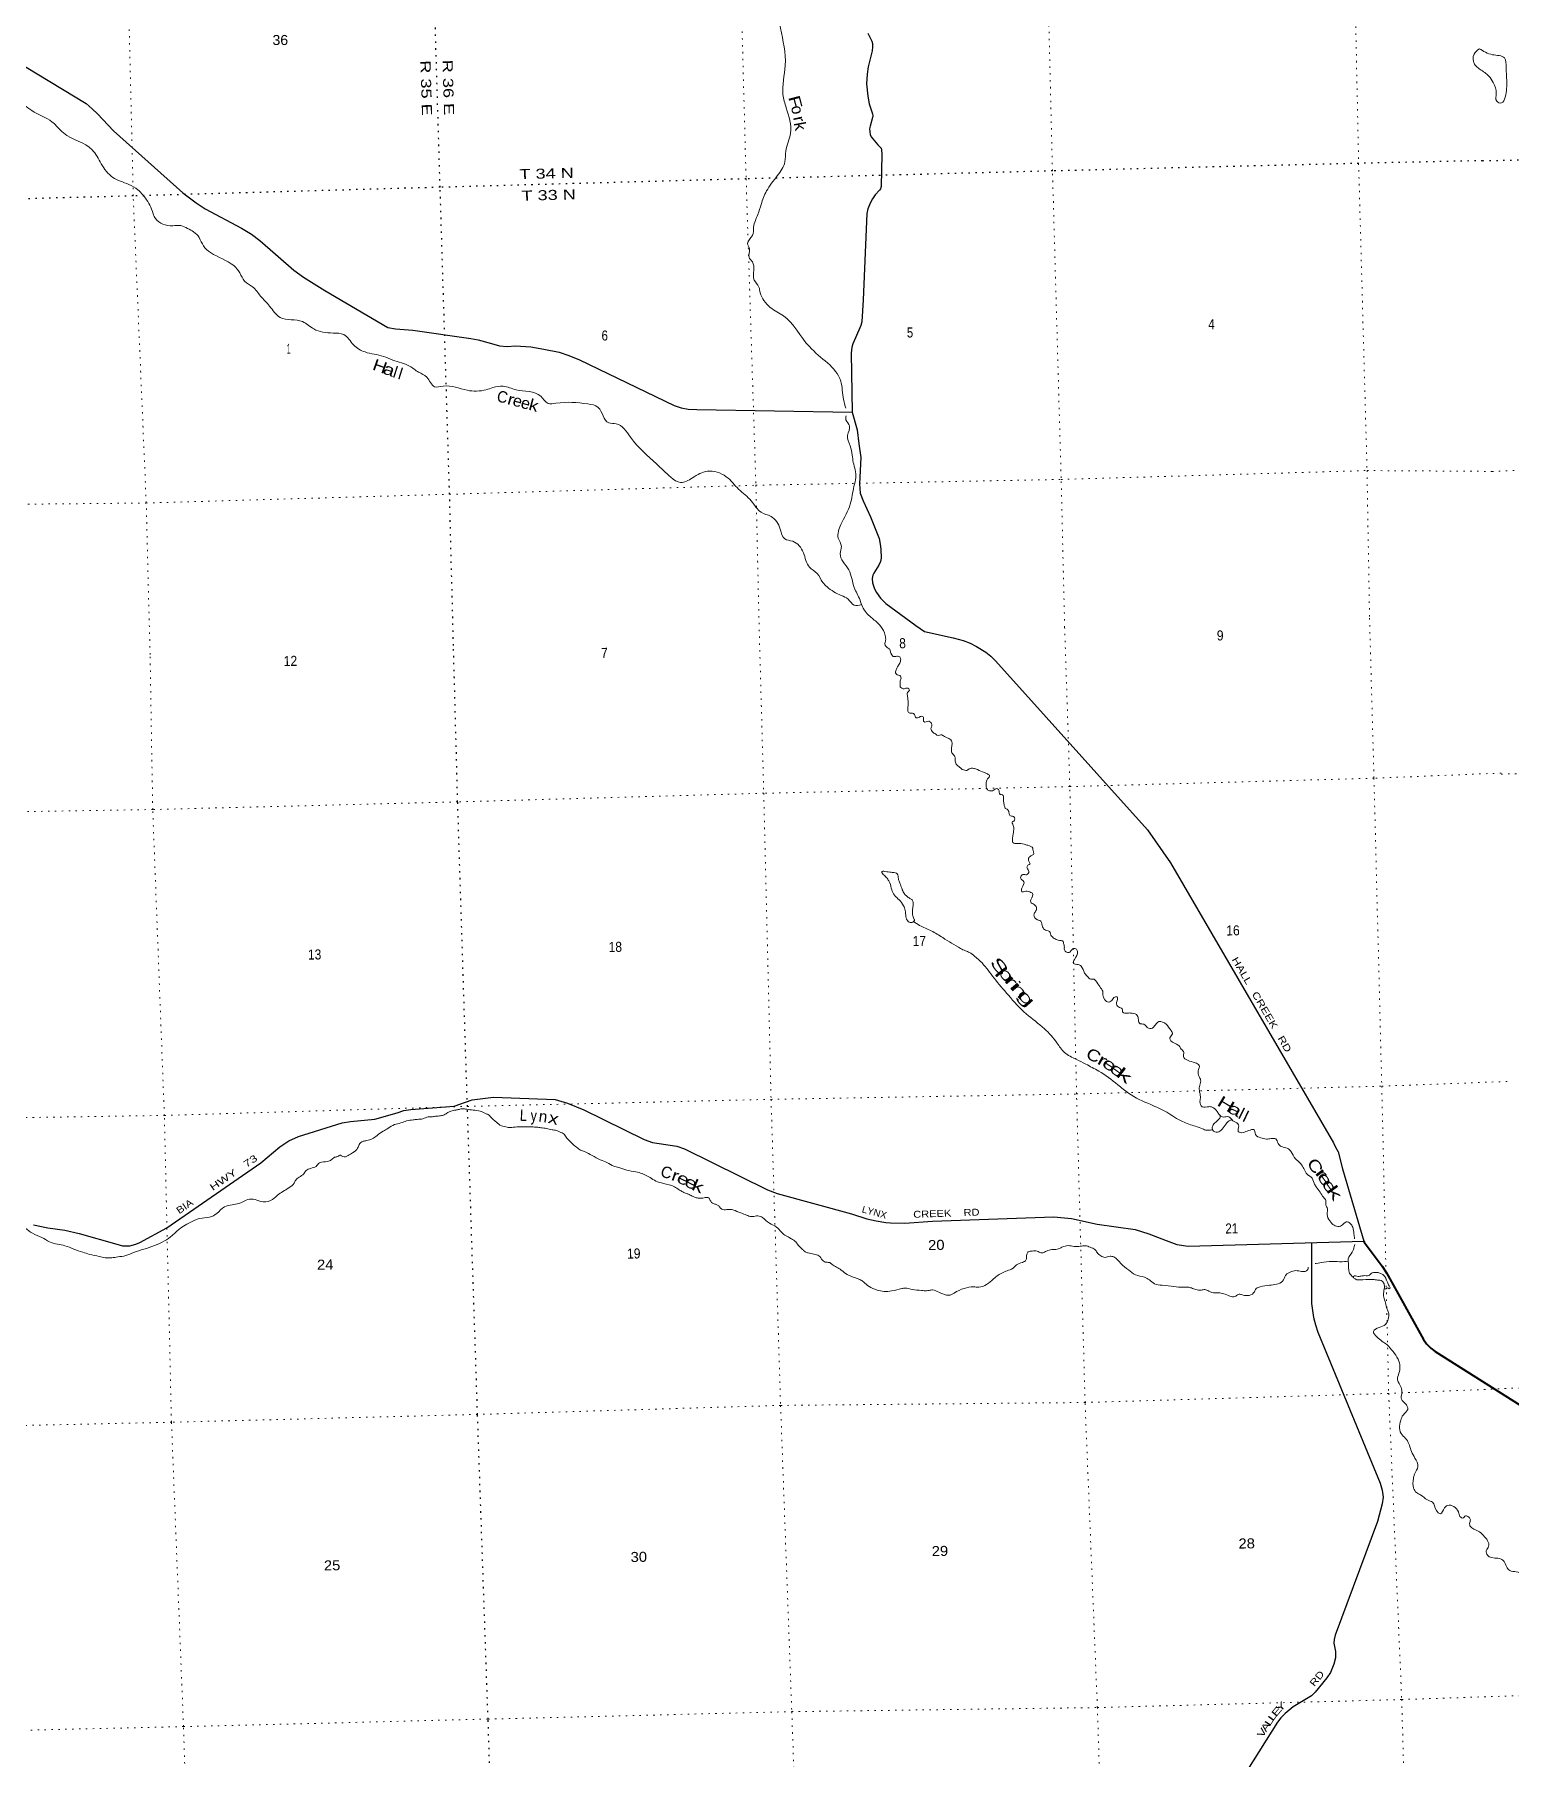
# Model space of a CAD drawing. Header units: feet. Extents: x 489137 to 739700, y 189004 to 379547.
# Drawn here: x 648435 to 674153, y 311700 to 341753 of the extents above; entities that cross this region are included whole.
import ezdxf
from ezdxf.enums import TextEntityAlignment as Align

# ---------------------------------------------------------------- set-up
doc = ezdxf.new("R2010")
doc.units = ezdxf.units.FT
doc.header["$LTSCALE"] = 80
doc.linetypes.add('DOTTED', pattern=[1.5, 0.3, -1.2])
for name, color, linetype, lineweight in [('26', 7, 'Continuous', 40), ('29', 7, 'Continuous', 25), ('39', 7, 'Continuous', 13), ('6', 7, 'DOTTED', 25), ('7', 7, 'DOTTED', 13)]:
    doc.layers.add(name, color=color, linetype=linetype, lineweight=lineweight)
doc.layers.add('30', color=7, linetype='Continuous')
doc.layers.add('41', color=7, linetype='Continuous')

msp = doc.modelspace()

# ---------------------------------------------------------------- linework, layer by layer
at = {"layer": '26'}
msp.add_lwpolyline([(671599.9, 320718.03), (671605.29, 320699.92), (671919.06, 320280.04), (671995.2, 320164.65), (672635.14, 319007.08), (672692, 318926.91), (672762.31, 318851.1), (672842.07, 318795.47), (674323.75, 317857.25)], dxfattribs=at)
at = {"layer": '29'}
for points in [[(662953.26, 341776.77), (663026.74, 341634.8), (663034.25, 341593.31), (663039.05, 341536.28), (663027.93, 341470.17), (662960.48, 341191.1), (662940.6, 341060.12), (662934.31, 340889.81), (662952.9, 340680.42), (662978.56, 340545.52), (663034.94, 340370.51), (663041.09, 340335.62), (663038.09, 340304.67), (662994.75, 340155.61), (662983.66, 340105.75), (662987.77, 340058.54), (662998.02, 340009.28), (663015.52, 339969.31), (663128.58, 339831.67), (663177.1, 339783.62), (663187.74, 339770.18), (663195.94, 339739.39), (663200.71, 339665.92), (663186.71, 339104.17), (663174.46, 339064.57), (663158, 339038.49), (663082.98, 338955.53), (663036.99, 338890.72), (663002.12, 338825.04), (662954.94, 338714.21), (662937.2, 338630.46), (662872.5, 337129.14), (662851.37, 336742.85), (662833.2, 336678.21), (662738.47, 336466.32), (662695.48, 336361.1), (662674.97, 336299.53), (662666.45, 336199.11), (662680.45, 335166.69)], [(647648.03, 341567.5), (649333.39, 340547.56), (649440.42, 340458.75), (649532.83, 340369.69), (649812.37, 340070.76), (651021.53, 338994.09), (651253.57, 338816.81), (651410.91, 338712.42), (652044.21, 338377.83), (652217.57, 338270.87), (652362.15, 338161.26), (652955.96, 337646.93), (653122.22, 337524.55), (653495.4, 337288.43), (654593.67, 336647.55), (654723.99, 336624.83), (655026.56, 336597.52), (656036.67, 336452.42), (656165.11, 336429.77), (656395.34, 336368.14), (656538.21, 336324.54), (656668.4, 336312.86), (656815.82, 336325.57), (657082.72, 336308.75), (657307.3, 336270.24), (657574.98, 336214.34), (657747.27, 336156.88), (657931.74, 336082.24), (659578.88, 335284.6), (659701.09, 335245.5), (659825, 335223.03), (659974.08, 335216.1), (662680.45, 335166.69)], [(662680.45, 335166.69), (662767.17, 334860.66), (662800.7, 334616.56), (662831.85, 334380.41), (662811.18, 333918.27), (662822.65, 333758.63), (662873.15, 333625.17), (663002.91, 333345.34), (663151.41, 332965.7), (663172.36, 332870.95), (663184.23, 332779.97), (663186.72, 332626.71), (663176.46, 332565.13), (663148.9, 332502.41), (663060.57, 332365.02), (663044.36, 332328.32), (663028.78, 332271.64), (663036.5, 332195.03), (663068.77, 332092.05), (663106.81, 332025.17), (663175.43, 331925.8), (663270.67, 331833.54), (663791.41, 331453.36), (663943.97, 331344.45)], [(663943.97, 331344.45), (664440.37, 331233.9), (664613.39, 331188.23), (664740.56, 331143.08), (664847.52, 331086.31), (665011.3, 330982.99), (665097.44, 330913.2), (665181.66, 330832.85), (667830.71, 327887.21), (668228.63, 327315.11), (671069.33, 322434.01), (671105.04, 322356.64), (671150.16, 322274.55), (671224.83, 321977.6), (671599.9, 320718.03)], [(648416.08, 321006.14), (648668.22, 320951.05), (648965.77, 320907.63), (649211.9, 320850.16), (649869.99, 320665.06), (649966.69, 320636.71), (650030.27, 320634.66), (650097.96, 320636.71), (650202.56, 320667.5), (650270.79, 320696.98), (650738.44, 320951.68), (652380.9, 322082.71), (652708.31, 322362.2), (652868.96, 322469.52), (653033.04, 322543.41), (653796.04, 322781.49), (653938.86, 322804.45), (654365.59, 322845.47), (654753.53, 322955.66), (654870.8, 322994.94), (654993.78, 323015.6), (655747.26, 323069.48), (656058.26, 323184.72), (656430.4, 323227.63), (657508.48, 323187.87), (657720.54, 323126.89), (658007.55, 323006.89), (659059.09, 322490.05), (659205.25, 322435.96), (659627.63, 322371.78), (659760.56, 322329.96), (661204.52, 321615.71), (661375.43, 321551.83), (662673.09, 321197.02), (662939.73, 321110.82), (663102.27, 321072.38), (663266.35, 321043.65), (663349.95, 321036.93), (663597.39, 321031.28), (664080.81, 321068.47), (666194.85, 321143.54), (666502.93, 321113.24), (666950.72, 321015.73), (667614.47, 320922.67), (667849.34, 320849.1), (668150.47, 320729.66), (668338.67, 320662.33), (668535.66, 320631.7), (671599.9, 320718.03)], [(670686.52, 320692.3), (670686.62, 319692.6), (670687.65, 319633.76), (670722.5, 319390.74), (670756.35, 319257.49), (670796.31, 319131.07), (671882.39, 316501.08), (671917.62, 316379.84), (671931.62, 316258.9), (671916.09, 316137.41), (671837.97, 315833.39), (671100.17, 313851.27), (671080.43, 313773.42), (671072.82, 313710.83), (671102.23, 313564.54), (671105.04, 313457.35), (671073.62, 313345.29), (671014.79, 313198.74), (670954.83, 313106.32), (670752.26, 312858.04), (670684.57, 312794.41), (670627.82, 312758.18), (670364.7, 312602.41), (670225.42, 312485.85), (670151.3, 312408.55), (670091.39, 312335.15), (669144.22, 310830.25)]]:
    msp.add_lwpolyline(points, dxfattribs=at)
at = {"layer": '39'}
for points in [[(659978.34, 347407.38), (660017.31, 347209.84), (660090.37, 346949.36), (660120.27, 346651.09), (660183.99, 346491.4), (660349.01, 346318.82), (660580.52, 346025.06), (660677.93, 345698.65), (660773.63, 345238.73), (660812.41, 344853.81), (660833.61, 344698.81), (660849.24, 344466.8), (660806.26, 344176.28), (660838.98, 343977.17), (661049.71, 343640.27), (661114.73, 343316.86), (661059.72, 343023.92), (661051.19, 342914.46), (661173.45, 342691.97), (661434.51, 341863.36), (661516.18, 341214.96), (661476.35, 340704.15), (661534.37, 340471.49), (661607.25, 340031.06), (661526.56, 339721.12), (661510.52, 339532.56), (661377.27, 339287.64), (661190.14, 339024.8), (661096.87, 338791.29), (661040.06, 338615.56), (660964.47, 338396.77), (660943.07, 338248.48), (660858.87, 338108.26), (660892.27, 338012.3), (660884.85, 337868.5), (660943.98, 337787.52), (660966.73, 337646.72), (660976.5, 337471.14), (661057.17, 337348.39), (661078.47, 337252.03), (661145.49, 337114.69), (661254.32, 336994.88), (661485.05, 336848.69), (661936.36, 336311.33), (662482.49, 335712.35), (662531.33, 335390.43), (662574.47, 335237.17)], [(662845.48, 331817.58), (662714.81, 331805.49), (662612.57, 331909.34), (662491.41, 331974.16), (662244.42, 332123.87), (662169.23, 332202.31), (662071.31, 332358.86), (661938.63, 332467.79), (661831.57, 332719.08), (661647.49, 332919.35), (661506.91, 332961.3), (661428.82, 333128.61), (661268.2, 333351.88), (661094.32, 333425.1), (660924.47, 333621.79), (660703.92, 333826.95), (660489.01, 334044.42), (660161.03, 334140.95), (659898.54, 334023.27), (659691.3, 333943.77), (659524.95, 334033.41), (659273.24, 334265.86), (658818.13, 334734.35), (658570.45, 334966.93), (658440.8, 334982.95), (658256.49, 335251.96), (658076.96, 335312.86), (657519.7, 335325.14), (657382.58, 335322.72), (657255.48, 335445.98), (656826.07, 335559.45), (656602.13, 335620.94), (656421.32, 335596.89), (656303.47, 335560.72), (655970.91, 335549.95), (655556.92, 335623.48), (655405.96, 335612.53), (655269.35, 335779.96), (655127.32, 335866.35), (654970.52, 335972.47), (654676.67, 336074.16), (654513.06, 336141.65), (654193.8, 336218.25), (653994.08, 336341.18), (653822.75, 336521.64), (653636.27, 336547.95), (653301.02, 336619.99), (653107.22, 336747.16), (652715.4, 336821.41), (652531.45, 337017.64), (652374.42, 337192.5), (652236, 337353.81), (652095.52, 337454.4), (652012.24, 337595.26), (651905.17, 337723.21), (651502.3, 337950.77), (651379.44, 338068.1), (651304.15, 338211.24), (651208.01, 338313.26), (651101.23, 338370.46), (650982.56, 338421.21), (650843.42, 338418.72), (650542.73, 338544.45), (650474.79, 338710.07), (650321.44, 338957.83), (650235.84, 339046.05), (650077.42, 339139.99), (649799.03, 339262.39), (649597.64, 339498.5), (649440.4, 339742.1), (648938.48, 340037.21), (648744.65, 340227.05), (648387.11, 340425.75), (648132.29, 340629.79), (647636.32, 340989.8), (647511.31, 341111.11), (647386.18, 341359.79), (647186.54, 341604.04), (646653.48, 341740.44), (646290.21, 341928.84), (646091.1, 341847.58), (645898.08, 341827.17), (645784.14, 341732.5), (645704.84, 341689.49), (645671.32, 341789.5), (645604.52, 341858.1), (645416.25, 341815.61), (645161.85, 341944.86), (644881.67, 341998.46), (644620.82, 342016.3), (643793.98, 342375.69)], [(673611.84, 341505.25), (673518.58, 341411.66), (673526.26, 341238.02), (673587.01, 341169.23), (673621.85, 341142.33)], [(673611.84, 341505.25), (673840.23, 341400.97), (674045.72, 341344.8), (674077.27, 341178.07), (674086.58, 340950), (674059.54, 340660.17), (673996.22, 340559.14), (673914.59, 340588.9), (673904.16, 340725.99), (673851.76, 340914.3), (673777.56, 341027.15), (673621.85, 341142.33)], [(662574.66, 335107.18), (662573.63, 335035.64), (662636.46, 334929.26), (662602.63, 334764.85), (662648.44, 334583.44), (662681.99, 334420.75), (662702.26, 334294.03), (662747.61, 334029.85), (662713.78, 333875.11), (662649.32, 333566.46), (662485.37, 333211.36), (662440.67, 332973.35), (662493.78, 332829.5), (662473.68, 332703.49), (662622.1, 332421.19), (662718.98, 332110.93), (662818.87, 331893.78), (662863.06, 331775.92), (663010.27, 331592.65), (663155.7, 331463.92), (663247.83, 331323.69)], [(663247.83, 331323.69), (663257.55, 331278.39), (663263.55, 331187.63), (663252.73, 331128.82), (663273.89, 331082.81), (663308.77, 331055.28), (663337.43, 331035.69), (663350.58, 330987.5), (663365.52, 330949.44), (663373.8, 330939.52), (663396.63, 330909.71), (663416.84, 330908.12), (663473.15, 330915.38), (663511.75, 330902.07), (663527.05, 330847.86), (663517.8, 330809.28), (663480.86, 330745.88), (663453.82, 330690.76), (663439.05, 330627.83), (663466.04, 330592.05), (663510.7, 330578.87), (663531.47, 330551.03), (663520.82, 330484.15), (663518.05, 330425.51), (663520.99, 330383.16), (663545.75, 330357.43), (663572.22, 330345.87), (663604.29, 330354.64), (663632.47, 330357.26), (663668.98, 330347.94), (663679.54, 330325.95), (663667.83, 330307.52), (663648.2, 330282.86), (663647.81, 330208.12), (663655.43, 330135.57), (663653.76, 330026.46), (663650.96, 329969.84), (663674.05, 329927.92), (663730.62, 329923.07), (663765.42, 329899.57), (663798.9, 329843.73), (663841.14, 329848.67), (663893.16, 329867.96), (663921.64, 329856.45), (663924.97, 329795.93), (663931.46, 329775.87), (663971.9, 329770.67), (664015.99, 329783.74), (664057, 329752.29), (664070.28, 329698.04), (664056.78, 329669.48), (664074.35, 329603.19), (664137.94, 329554.06), (664178.74, 329532.71), (664226.9, 329543.84), (664263.4, 329534.52), (664312.52, 329501.23), (664365.42, 329480.14), (664421.16, 329420.74), (664416.82, 329341.87), (664410.11, 329279.11), (664427.59, 329216.87), (664473.12, 329163.31), (664476.41, 329104.8), (664496.13, 329032.51), (664559.84, 328977.31), (664598.93, 328941.79), (664645.65, 328926.63), (664705.9, 328938.02), (664719.66, 328954.47), (664753.8, 328961.26), (664800.21, 328960.23), (664863.18, 328939.36), (664985.35, 328885.41), (665040.3, 328862.35), (665077.29, 328830.82), (665042.19, 328775.54), (665015.72, 328694.17), (665019.05, 328633.65), (665048.4, 328581.76), (665109.23, 328566.9), (665145.25, 328579.79), (665199.11, 328607.2), (665231.71, 328591.74), (665244.81, 328545.56), (665259.76, 328507.5), (665302.31, 328498.31), (665321.72, 328440.15), (665320.93, 328383.58), (665332.58, 328311.11), (665347.75, 328262.96)], [(665347.75, 328262.96), (665380.3, 328249.52), (665413.78, 328193.68), (665429.08, 328139.47), (665492.05, 328118.59), (665517.07, 328080.75), (665497.79, 328039.94), (665473.73, 328033.37), (665487.27, 327967), (665496.99, 327890.45), (665483.01, 327791.18), (665474.73, 327708.19), (665483.67, 327667.98), (665554.61, 327651.32), (665679.94, 327637.84), (665742.87, 327618.99), (665828.67, 327568.3), (665835.69, 327524.02), (665844.93, 327469.68), (665805.23, 327440.55), (665765.57, 327409.4), (665763.24, 327330.58), (665784.19, 327294.67), (665744.35, 327271.6), (665729.19, 327226.84), (665760.87, 327160.86), (665721.74, 327105.48), (665657.1, 327110.16), (665617.97, 327054.79), (665647.2, 327008.96), (665671.91, 326985.25), (665640.05, 326873.47), (665637.38, 326810.8), (665709.81, 326818.41), (665796.97, 326798.05), (665821.47, 326784.43), (665797.72, 326670.81), (665792.54, 326630.31), (665856.04, 326585.21), (665895.83, 326517.38), (665868.97, 326454.19), (665847.76, 326409.3), (665910.16, 326321.76), (665950.73, 326310.51), (665995.04, 326220.56), (666030.88, 326148.61), (666118.26, 326118.16), (666137.37, 326074.13), (666185.17, 326008.5), (666252.57, 325969.54), (666295.12, 325960.35), (666347.75, 325951.38), (666369.18, 325893.26), (666377.99, 325859.11), (666381.32, 325798.58), (666420.54, 325757), (666472.99, 325756.11), (666514.32, 325803.45), (666578.56, 325816.94), (666605.82, 325769.04), (666556.38, 325630.64), (666535.7, 325561.52), (666618.87, 325539.06), (666671.89, 325511.91), (666732.98, 325392.03), (666793.06, 325318.57), (666858.35, 325283.61), (666884.47, 325288.21), (666925.44, 325258.79), (666996.26, 325155.27), (667048.4, 325075.59), (667051.77, 325013.04), (667149.32, 324885.86), (667191.34, 324900.89), (667242.4, 324964.6), (667298.58, 324977.92), (667290.69, 324876.76), (667320.53, 324802.66), (667387.84, 324767.74), (667392.96, 324717.36), (667498.31, 324695.37), (667562.91, 324692.71), (667650.5, 324652.17), (667670.31, 324575.83), (667697.96, 324509.77), (667762.69, 324501.05), (667824.39, 324445.82), (667913.43, 324431.56), (667964.57, 324491.23), (668027.94, 324545.1), (668155.9, 324503.4)], [(663748.9, 326289.69), (663724.35, 326274.17), (663660.12, 326291.83), (663617.97, 326375.77), (663607.54, 326484.62), (663575.51, 326566.75), (663500.7, 326668.16), (663418.28, 326749.22), (663371.87, 326843.16), (663339.01, 326963.65), (663311.71, 327013.56), (663264.03, 327073.14), (663210.44, 327126.53), (663197.64, 327158.57), (663249.97, 327163.73), (663363.25, 327147.98), (663432, 327139.35), (663468.72, 327119.93), (663488.71, 327035.52), (663506.1, 326977.32), (663538.18, 326893.17), (663555.35, 326845.06), (663591.16, 326775.13), (663636.47, 326731.66), (663685.68, 326694.34), (663728.62, 326666.98), (663743.74, 326620.84), (663742.95, 326564.27), (663734.53, 326487.33), (663735.58, 326438.88), (663736.68, 326388.4), (663749.52, 326354.34), (663764.24, 326326.38), (663768.4, 326320.41), (663764.77, 326302.15), (663748.9, 326289.69)], [(663748.9, 326289.69), (663857.23, 326223.33), (664058.94, 326128.67), (664261.17, 326009.78), (664571.82, 325820.49), (664655.39, 325779.86), (664728.62, 325751.13), (664814.68, 325688.33), (664944.35, 325567.89), (665153.72, 325305.74), (665404.25, 325006.1), (665713.8, 324681.46), (666032.03, 324421.64), (666249.11, 324175.81), (666383.86, 324007), (666584.04, 323890.09), (666751.26, 323804.79), (666979.79, 323682.42), (667311.65, 323445.11), (667496.35, 323297.57), (667883.82, 323099.83), (668165.07, 322964.45), (668436.8, 322802.61), (668664.46, 322720.62), (668788.43, 322676.81), (668857.53, 322652.03), (668911.96, 322653.19), (668944.13, 322657.92), (668960.31, 322664.81)], [(668155.9, 324503.4), (668239.03, 324390.04), (668262.47, 324331.97), (668217.64, 324260.31), (668236.92, 324208.21), (668363.52, 324136.18), (668417.46, 324066.64), (668459.05, 324008.95), (668452.47, 323940.13), (668526.57, 323871.02), (668658.61, 323827.39), (668728.15, 323782.42), (668712.11, 323685.12), (668726.35, 323586.45), (668753.78, 323530.48), (668737.7, 323435.2), (668731.56, 323346.2), (668750.14, 323233.48), (668741.77, 323154.53), (668782.13, 323060.45), (668897.03, 323062.91), (668953.64, 323056.04), (669040.06, 322977.09), (669083.62, 322921.47), (669132.83, 322884.14), (669221.44, 322890.08), (669262.06, 322876.81), (669315.78, 322817.36), (669401.67, 322762.64), (669418.63, 322724.62), (669410.61, 322629.52), (669443.26, 322612.04), (669539.71, 322628.24), (669641.81, 322662.74), (669676, 322667.51), (669712.23, 322577.39), (669800.18, 322520.69), (669899.48, 322498.58), (669984.02, 322506.44), (670064.82, 322500.09), (670104.87, 322420.15), (670166.53, 322366.93), (670261.93, 322338.68), (670331.83, 322277.55), (670407.06, 322155.95), (670483.23, 322084.86), (670587.69, 321917.43), (670620.87, 321875.72), (670676.12, 321838.52), (670730.9, 321730.62), (670766.61, 321664.73), (670835.15, 321573.28), (670895.58, 321483.67), (670935.06, 321429.98), (670939.22, 321331.1), (670957.97, 321303.22), (670958.54, 321184.06), (671003.33, 321071.9), (671079.62, 320994.76), (671168.75, 320976.46), (671244.43, 321020.5), (671288.08, 321053.75), (671367.4, 321023.13), (671402.93, 320965.31), (671425.72, 320844.61), (671436.72, 320761.96)], [(653340.36, 322017.3), (653403.47, 322083.29), (653542.12, 322106.45), (653606.06, 322134.08), (653663.51, 322181.76), (653719.69, 322195.08), (653767.59, 322218.32), (653806.41, 322194.92), (653850.89, 322189.81), (653900.85, 322211.07), (653976.49, 322257.13), (654065.45, 322339.83), (654090.3, 322402.97), (654159.67, 322458.99), (654227.94, 322472.57), (654318.08, 322500.76), (654405.51, 322561.2), (654508.76, 322636.13), (654596.4, 322686.48), (654705.96, 322749.42), (654820.25, 322780.14), (654918.32, 322814.55), (655034.89, 322833.2), (655101.28, 322840.68), (655199.83, 322852.89), (655291.95, 322883.14), (655354.39, 322886.49), (655422.76, 322896.03), (655511.32, 322903.99), (655575.43, 322923.54), (655635.16, 322959.15), (655689.06, 322984.54), (655773.33, 323004.52), (655831.57, 323015.87), (655889.81, 323027.21), (655966.68, 323016.73), (656075.88, 323002.91), (656199.28, 322985.35), (656290.91, 322944.89), (656341.79, 322923.76), (656407.74, 322858.51), (656463.26, 322809.2), (656545.38, 322742.28), (656646.92, 322710.12), (656689.47, 322700.93), (656774.09, 322704.76), (656907, 322713.66), (657007.92, 322709.76), (657102.71, 322709.76), (657185.49, 322705.47), (657256.26, 322696.89), (657357.4, 322682.89), (657452.67, 322660.69), (657531.59, 322648.24), (657584.57, 322623.11), (657664.11, 322582.39), (657707.88, 322516.67), (657759.42, 322465.26), (657804.73, 322421.79), (657876.73, 322356.67), (657948.37, 322307.71), (658019.58, 322278.93), (658152.1, 322213.09), (658292.9, 322137.32), (658417.04, 322085.44), (658527.25, 322025.18), (658618.49, 322002.89), (658754.6, 321957.32), (658910.52, 321928.34), (659024.15, 321896.43), (659162.8, 321826.68), (659260.91, 321766.16), (659392.86, 321726.56), (659583.75, 321666.01), (659669.59, 321613.31), (659732.92, 321576.28), (659793.96, 321551.33), (659842.82, 321530.16), (659910.09, 321497.26), (659964.99, 321476.21), (660035.81, 321465.61), (660082.09, 321470.64), (660122.27, 321477.55), (660172.67, 321478.63), (660203.65, 321444.96), (660233.05, 321391.05), (660263.64, 321375.54), (660310.44, 321356.34), (660357.33, 321333.11), (660390.5, 321291.4), (660477.79, 321264.99)], [(669095.14, 322909.56), (669094.57, 322881.31), (669051.41, 322825.85), (668984.23, 322761.79), (668955.21, 322704.62), (668978.83, 322638.46), (669069.85, 322626.27), (669131.38, 322672.02), (669197.9, 322766.36), (669249.31, 322813.92), (669301.15, 322833.51)], [(643524.03, 322410.89), (643534.05, 322408.97), (643576.9, 322408.47), (643642.02, 322381.58), (643713.14, 322356.85), (643792.11, 322342.38), (643873.04, 322329.97), (643953.85, 322323.61), (644020.81, 322304.85), (644112.7, 322252.28), (644153.46, 322232.95), (644194.21, 322213.62), (644230.54, 322212.38), (644278.66, 322225.52), (644321.21, 322216.34), (644360.3, 322180.81), (644393.47, 322139.1), (644438.47, 322109.77), (644479.27, 322088.42), (644540.14, 322071.54), (644614.86, 322067.08), (644746.19, 322055.75), (644873.89, 322026.16), (645040.1, 321987.3), (645184.71, 321921.71), (645319.73, 321833.71), (645453.03, 321731.52), (645582.39, 321625.21), (645735.81, 321525.48), (645843.87, 321471.23), (645967.75, 321431.47), (646095.89, 321381.69), (646233.58, 321356.35), (646383.71, 321315.13), (646529.77, 321275.83), (646671.62, 321244.53), (646819.3, 321223.44), (646900.5, 321198.92), (646942.79, 321201.85), (647006.37, 321245.62), (647098.53, 321273.85), (647205.33, 321278.15), (647308.18, 321278.33), (647425.62, 321256.61), (647539.12, 321230.75), (647634.47, 321204.51), (647756.03, 321178.83), (647890.3, 321125.15), (648022.86, 321057.29), (648173.34, 320999.91), (648277.42, 320943.56), (648398.32, 320855.25), (648563.22, 320784.04), (648693.94, 320708.06), (648834.04, 320664.59), (648965.68, 320639.13), (649118.22, 320579.77), (649274.67, 320526.56), (649390.44, 320488.64), (649562.66, 320451.92), (649665.99, 320429.89), (649780.98, 320428.31), (649885.5, 320444.69), (650028.18, 320467.94), (650166.13, 320523.4), (650338.4, 320577.58), (650526.53, 320644.22), (650698.27, 320722.63), (650835.35, 320818.47), (650971.85, 320940.56), (651091.27, 321013.81), (651226.9, 321083.37), (651310.95, 321113.44), (651485.89, 321137.38), (651611.53, 321202.69), (651744.18, 321316.62), (651880.55, 321351.85), (651996.99, 321376.56), (652029.02, 321387.34), (652122.76, 321435.8), (652243.44, 321450.5), (652379.47, 321408.97), (652546.47, 321426.68), (652669.53, 321518.19), (652864.41, 321645.57), (652957.4, 321728.35), (652986.45, 321783.51), (653045.83, 321835.28), (653127.25, 321893.57), (653168.36, 321951.01), (653246.23, 321987.01), (653340.36, 322017.3)], [(660477.79, 321264.99), (660558.34, 321270.75), (660641.47, 321250.31), (660771.66, 321198.56), (660863.16, 321164.15), (660948.26, 321145.77), (661038.71, 321159.83), (661118.03, 321129.2), (661239.11, 321032.82), (661365.62, 320964.83), (661450.19, 320877.76), (661507.82, 320824.46), (661556.77, 320799.24), (661605.85, 320767.98), (661681.48, 320721.12), (661741.51, 320649.68), (661797.21, 320592.3), (661836.3, 320556.78), (661865.09, 320531.13), (661915.88, 320514.04), (662013.16, 320491.88), (662100.46, 320465.47), (662164.7, 320386.05), (662232.01, 320351.13), (662290.64, 320344.3), (662331.66, 320312.86), (662409.26, 320268.06), (662491.08, 320215.28), (662595.59, 320138.73), (662677.06, 320102.1), (662776.66, 320065.85), (662850.02, 320031.06), (662876.71, 320009.41), (662977.28, 319928.75), (663115.75, 319867.07), (663237.31, 319841.39), (663370.18, 319852.31), (663544.77, 319892.4), (663605.07, 319901.77), (663730.66, 319876.18), (663892.36, 319859.44), (663979.22, 319853.21), (664023.43, 319860.22), (664083.73, 319869.59), (664189.52, 319827.41), (664289.13, 319791.16), (664366.12, 319774.63), (664458.02, 319814.97), (664633.74, 319895.49), (664794.53, 319921.14), (664887.38, 319917.07), (665023.54, 319962.4), (665146.42, 320061.98), (665311.37, 320174.58), (665407.38, 320210.97), (665507.03, 320265.62), (665542.49, 320304.75), (665652.44, 320349.52), (665710.11, 320387.11), (665723.96, 320492.44), (665751.35, 320531.4), (665819.62, 320544.98), (665904.33, 320544.77), (665971.55, 320513.89), (666033.74, 320529.36), (666067.7, 320544.23), (666161.83, 320574.52), (666256.53, 320578.56), (666336.46, 320612.59), (666446.76, 320641.2), (666547.9, 320627.21), (666656.75, 320629.54), (666747.29, 320639.55), (666828.53, 320613.01), (666912.06, 320574.4), (666951.58, 320518.69), (667013.33, 320461.43), (667088.48, 320436.78), (667174.81, 320454.78), (667239.58, 320444.05), (667361.01, 320331.51), (667496.59, 320217.26), (667619.47, 320131.01), (667773.63, 320089.87), (667861.36, 320043.27), (667947.51, 319976.43), (668085.2, 319951.1), (668289.41, 319927.18), (668442.96, 319914.31), (668533.67, 319916.25), (668592.44, 319903.36)], [(671437.85, 320663.41), (671430.45, 320626.56), (671394.29, 320526.81), (671326.28, 320408.21), (671327.72, 320341.58), (671331.84, 320244.71), (671349.85, 320158.24), (671405.68, 320094.8), (671444.76, 320059.28), (671580.17, 320046.02), (671777.77, 320048.22), (671854.63, 320037.74), (671901.12, 320032.68), (671933.99, 320005.1), (671955.55, 319940.93), (671943.8, 319831.6), (671945.69, 319744.79), (671976.1, 319644.44), (672002.65, 319535.94), (672028.2, 319473.87), (672022.58, 319360.63), (671972.23, 319264.62), (671864.38, 319215.86), (671765.13, 319143.04), (671823.63, 319049.36), (671999.96, 318915.78)], [(670748.14, 320327.1), (670767.33, 320329.6), (670897.87, 320354.61), (671087.23, 320364.72), (671262.73, 320362.41), (671319.09, 320367.65), (671326.73, 320367.52)], [(668592.44, 319903.36), (668671.71, 319874.76), (668762.64, 319866.61), (668829.03, 319874.08), (668894.15, 319847.2), (668949.1, 319824.13), (669064.13, 319820.53), (669155.28, 319802.28), (669265.06, 319762.21), (669351.96, 319753.97), (669409.67, 319789.54), (669468.22, 319786.76), (669571.46, 319768.76), (669677.29, 319817.48), (669724.09, 319891.2), (669791.93, 319924.97), (669954.73, 319950.67), (670077.34, 319969.45), (670181.12, 320020.14), (670233.4, 320120.24), (670362.85, 320195.72), (670413.07, 320204.87), (670512.19, 320190.83), (670572.67, 320192.13), (670620.39, 320223.44), (670628.55, 320263.32)], [(671409.35, 320090.46), (671419.57, 320105.2), (671496.21, 320104.82), (671566.59, 320114.4), (671616.94, 320117.5), (671697.4, 320127.3), (671725.01, 320156.17), (671763, 320171.12), (671835.57, 320172.67), (671886.32, 320157.59), (671918.88, 320144.15), (671962.08, 320104.68), (671993.72, 320040.72), (672015.02, 319988.66), (672029.87, 319954.64), (672044.51, 319930.71), (672055.2, 319902.66), (672049.41, 319890.42), (672012.82, 319903.77), (671986.92, 319889.08), (671950.24, 319889.48)], [(671999.96, 318915.78), (672193.08, 318659.34), (672226.16, 318528.76), (672208.37, 318419.3), (672184.66, 318303.66), (672248.11, 318167.67), (672260.42, 318064.92), (672252.57, 317961.73), (672318.66, 317890.43), (672361.25, 317786.31), (672280.7, 317687.63), (672242.27, 317599.96), (672217.07, 317460.04), (672264, 317341.87), (672342.44, 317258.72), (672427.58, 317052.49), (672488.58, 316936.64), (672540.11, 316792.31), (672478.53, 316655.66), (672460, 316580.53), (672463.63, 316412.96), (672515.73, 316335.3), (672589.26, 316292.43), (672706.05, 316208.07), (672795.66, 316167.57), (672861.26, 316025.56), (672931.07, 315968.48), (673001.49, 316068.96), (673085.15, 316117.2), (673253.64, 315973.35), (673270.9, 315921.21), (673334.01, 315894.28), (673357.5, 315927.1), (673424.5, 315906.31), (673453.73, 315860.48), (673438.92, 315799.57), (673454.16, 315747.38), (673589.05, 315665.42), (673681.46, 315588.62), (673770.24, 315400.65), (673731.63, 315321.05), (673749.42, 315244.68), (673932.12, 315190.01), (674021.51, 315159.6), (674095, 315025.84), (674162.83, 314966.69), (674284.22, 314949.09), (674343.86, 314895.83), (674359.81, 314811.33), (674396.01, 314723.23), (674409.33, 314666.96), (674421.55, 314628.88)]]:
    msp.add_spline(points, degree=3, dxfattribs=at)
at = {"layer": '6'}
for points in [[(655734.94, 331101.14), (655666.81, 333738.6), (655502.41, 339089.26), (655343.03, 344409.76), (655221.81, 349735.54), (655053.18, 355092.13), (654897.9, 360410.74), (654741.29, 365769.74), (654739.85, 365811.68)], [(673666.99, 339553.15), (676836.72, 339616.87), (682166.56, 339771.51), (686746.48, 339905.79)], [(673666.99, 339553.15), (671506.6, 339506.57), (666172.32, 339374.22), (660834.21, 339235.68), (655502.41, 339089.26), (650154.62, 338938.28), (644816.57, 338797.72), (643051.8, 338740.46)], [(656514.22, 307065.32), (656338.31, 312387.99), (656154.6, 317698.37), (655977.68, 323067.47), (655808.12, 328376.13), (655734.94, 331101.14)]]:
    msp.add_lwpolyline(points, dxfattribs=at)
at = {"layer": '7'}
for points in [[(659895.07, 370570.85), (660086.94, 365924.7), (660226, 360546.93), (660414.42, 355263.76), (660557.51, 349886.13), (660690.63, 344566.8), (660834.21, 339235.68), (661004.33, 333895.31), (661065.79, 331258.78)], [(666384.6, 331417.36), (666322.62, 334023.1), (666172.32, 339374.22), (666044.56, 344653.28), (665897.64, 350024.73), (665760.8, 355396.5), (665571.97, 360691.79), (665469.79, 366052.55), (665282.72, 370737.28)], [(650448.33, 330946.06), (650381.63, 333585.6), (650154.62, 338938.28), (650026.49, 344290.12), (649917.17, 349622.34), (649741.6, 354944.34), (649579.94, 360272.85), (649399.15, 365631.07), (649251.12, 370232.14)], [(671412.16, 344050.29), (671506.6, 339506.57), (671653, 334151.28), (671697.23, 331577.02)], [(673830.95, 334136.83), (676965.08, 334256.92), (682310.89, 334388.08), (687585.24, 334545.33), (688704.45, 334571.48)], [(643204.11, 333469.31), (645080.99, 333535.22), (650381.63, 333585.6), (655666.81, 333738.6), (661004.33, 333895.31), (666321.46, 333996.78), (671653, 334151.28), (673830.95, 334136.83)], [(671697.23, 331577.02), (671773.8, 328788.16), (671910.36, 323420.22), (672030.53, 318064.04), (672257.15, 312728.32), (672408.34, 307429.36)], [(661065.79, 331258.78), (661141.16, 328526.5), (661268.95, 323190.69), (661435.05, 317855.7), (661629.46, 312517.27), (661821.67, 307186.87)], [(667129.38, 307296.3), (666954.12, 312588.69), (666740, 317906.5), (666591.12, 323284.28), (666474.94, 328642.56), (666384.6, 331417.36)], [(651200.95, 306933.55), (651031.08, 312256.34), (650821.25, 317562.12), (650697.22, 322910.14), (650494.88, 328242.34), (650448.33, 330946.06)], [(673990.69, 328859.85), (677131.29, 328952.55), (682446.17, 329042.31), (687768.34, 329158.55), (689872.15, 329233.8)], [(673990.14, 328877.96), (671773.8, 328788.16), (666474.94, 328642.56), (661141.16, 328526.5), (655808.12, 328376.13), (650494.88, 328242.34), (645210.84, 328157.65), (643360.59, 328053.73)], [(643514.32, 322733.45), (645403.01, 322829.27), (650697.22, 322910.14), (655977.68, 323067.47), (661268.95, 323190.69), (666591.12, 323284.28), (671910.36, 323420.22), (674152.8, 323504.58)], [(674314.6, 318159.43), (672030.53, 318064.04), (666740, 317906.5), (661435.05, 317855.7), (656154.6, 317698.37), (650821.25, 317562.12), (645551.97, 317447.45), (643668.39, 317400.99)], [(643821.91, 312087.93), (645731.65, 312136.98), (651031.08, 312256.34), (656338.31, 312387.99), (661629.46, 312517.27), (666954.12, 312588.69), (672257.15, 312728.32), (674476.78, 312801.99)]]:
    msp.add_lwpolyline(points, dxfattribs=at)

# ---------------------------------------------------------------- texts
at = {"layer": '30'}
for s, rotation, width, p in [('HALL   CREEK   RD', 300.199, 1.3, (669291.06, 325628.73)), ('HWY   73', 34.552, 1.4, (651541.22, 321591.57)), ('BIA', 34.552, 1.2, (650957.24, 321187.34)), ('LYNX', 344.708, 1.05, (662842.22, 321223.46)), ('CREEK    RD', 2.034, 1.2, (663747.81, 321125.12)), ('RD', 50.789, 1.25, (670734.75, 312945.56))]:
    msp.add_text(s, height=120, rotation=rotation, dxfattribs=dict(at, width=width)).set_placement(p)
for s, rotation, width, p in [('E', 50.203, 1.65, (670122.7, 312482.62)), ('Y', 46.925, 1.75, (670195.44, 312560.7)), ('V', 57.814, 1.45, (669872.73, 312119.16)), ('A', 57.814, 1.45, (669935.68, 312219.17)), ('L', 57.814, 1.6, (669995.86, 312314.77)), ('L', 54.778, 1.7, (670054.12, 312399.71))]:
    msp.add_text(s, height=120, rotation=rotation, dxfattribs=dict(at, width=width)).set_placement(p, align=Align.CENTER)
at = {"layer": '41'}
for s, rotation, width, p in [('F', 284.807, 1.4, (661596.15, 340550.79)), ('r', 282.883, 1.15, (661662.06, 340257.58)), ('k', 280.657, 1.1, (661678.95, 340136.82)), ('H', 340.632, 1.25, (654422.17, 335875.42)), ('a', 339.549, 1.3, (654579.74, 335816.85)), ('C', 348.324, 0.95, (656568.23, 335338.04)), ('r', 344.403, 1.2, (656711.57, 335297.39)), ('e', 345.209, 1.05, (656828.57, 335268.83)), ('e', 345.209, 1.05, (656968.54, 335230.22)), ('k', 345.188, 1.2, (657109.09, 335193.21)), ('S', 308.486, 1.8, (665169.18, 325449.33)), ('p', 309.656, 1.9, (665286.27, 325309.19)), ('r', 309.656, 2, (665376.99, 325193.08)), ('i', 310.142, 1.7, (665449.18, 325107.94)), ('n', 310.142, 1.95, (665520.48, 325026.72)), ('g', 312.339, 2.05, (665641.86, 324892.86)), ('C', 332.54, 1.25, (666843.2, 323868.93)), ('r', 331.126, 1.6, (666997.04, 323787.11)), ('e', 327.677, 1.55, (667114.13, 323715.74)), ('e', 323.992, 1.7, (667243.08, 323622.8)), ('k', 322.71, 1.95, (667363.48, 323529.82)), ('H', 329.031, 1.5, (669146.45, 323022)), ('a', 332.513, 1.5, (669306.69, 322924.71)), ('L', 357.191, 0.85, (656950.32, 322814.99)), ('y', 358.251, 0.8, (657131.37, 322808.93)), ('x', 346.075, 1.3, (657456.41, 322762.8)), ('l', 333.659, 1.1, (669422.56, 322854.59)), ('l', 334.241, 1.1, (669497.28, 322800.71)), ('r', 340.818, 1.3, (659571.03, 321769.99)), ('e', 334.023, 1.35, (659695.75, 321716.78)), ('C', 301.612, 1.35, (670664.54, 321977.94)), ('r', 306.819, 1.9, (670784.55, 321839.72)), ('e', 305.549, 1.65, (670841.53, 321743.29)), ('e', 332.941, 1.4, (659831.99, 321648.6)), ('k', 337.498, 1.45, (659957.53, 321584.97)), ('e', 305.426, 1.65, (670920.5, 321621.48)), ('k', 305.342, 1.85, (671004.55, 321506.08))]:
    msp.add_text(s, height=200, rotation=rotation, dxfattribs=dict(at, width=width)).set_placement(p, align=Align.CENTER)
for s, rotation, p in [('o', 281.883, (661630.49, 340420.8)), ('l', 342.018, (654693.59, 335772.6)), ('l', 342.609, (654782.42, 335743.51)), ('n', 352.505, (657284.56, 322794.02)), ('C', 343.759, (659420.38, 321822.7))]:
    msp.add_text(s, height=200, rotation=rotation, dxfattribs=at).set_placement(p, align=Align.CENTER)
at = {"layer": '6', "width": 1.35}
for s, rotation, p in [('R 35 E', 271.716, (655173.41, 340816.87)), ('R 36 E', 271.716, (655557.95, 340826.95)), ('T 34 N', 1.573, (657360.05, 339242.15)), ('T 33 N', 1.573, (657395.58, 338867.32))]:
    msp.add_text(s, height=175, rotation=rotation, dxfattribs=at).set_placement(p, align=Align.CENTER)
at = {"layer": '7'}
for s, width, p in [('36', 1.05, (652717.61, 341569.59)), ('6', 0.85, (658370.44, 336417.9)), ('5', 0.85, (663690.17, 336470.91)), ('4', 0.85, (668941.96, 336613.36)), ('1', 0.4, (652864.21, 336186.76))]:
    msp.add_text(s, height=175, dxfattribs=dict(at, width=width)).set_placement(p, align=Align.CENTER)
for s, width, p in [('8', 0.9, (663502.42, 331053.37)), ('9', 0.9, (669037.67, 331189.3)), ('12', 0.9, (652778.8, 330743.67)), ('7', 0.9, (658308.3, 330884.94)), ('16', 0.9, (669201.38, 326045.88)), ('13', 0.9, (653199.95, 325626.48)), ('18', 0.9, (658439.16, 325758.85)), ('17', 0.9, (663736.72, 325861.54)), ('21', 0.85, (669186.99, 320851.29)), ('20', 1.1, (664006.18, 320562.77)), ('24', 1.1, (653358.38, 320220.46)), ('19', 0.9, (658760.71, 320414.09)), ('30', 1.1, (658823.41, 315125.17)), ('29', 1.1, (664069.78, 315228.23)), ('28', 1.1, (669414.14, 315359.63)), ('25', 1.1, (653478.92, 314978.14))]:
    msp.add_text(s, height=175, rotation=1, dxfattribs=dict(at, width=width)).set_placement(p)

doc.saveas('drawing.dxf')
